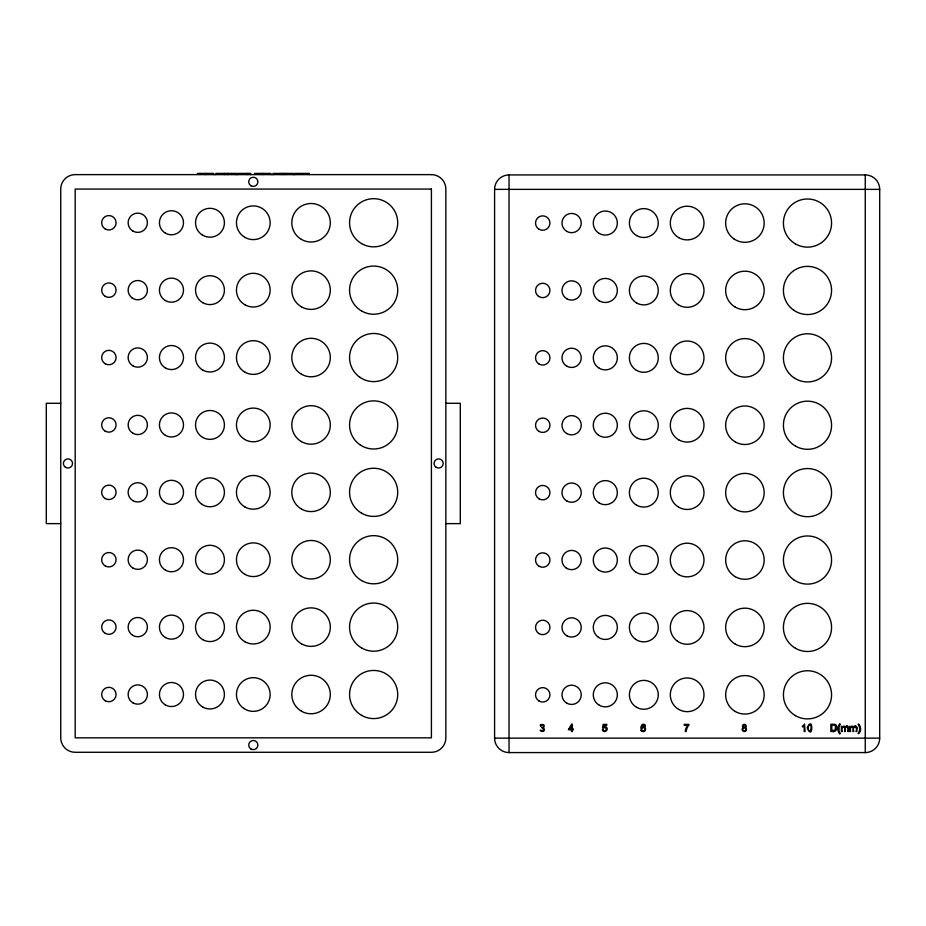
<?xml version="1.0" encoding="UTF-8"?>
<svg xmlns="http://www.w3.org/2000/svg" width="926" height="926" viewBox="0 0 926 926"><rect width="100%" height="100%" fill="white"/><g stroke="black" fill="none" stroke-linecap="round" stroke-linejoin="round"><path stroke-width="1.39" d="M541.606 727.304C542.138 727.755 545.298 730.197 542.138 730.892C539.511 728.53 539.302 731.968 543.134 731.424C546.363 729.908 542.335 727.813 544.071 726.574C545.426 723.356 538.284 724.132 540.738 726.285A1.377 1.377 0 0 1 542.092 724.722A1.377 1.377 0 0 1 543.458 726.285A1.377 1.377 0 0 1 541.722 727.419M811.06 729.26L810.863 730.035M603.52 727.165L603.902 725.232L606.785 725.232L606.785 724.387L603.196 724.387L602.502 728.091L603.335 728.195A1.609 1.609 0 0 1 605.882 728.23A1.609 1.609 0 0 1 605.303 730.683A1.609 1.609 0 0 1 603.046 729.584M603.266 729.526L602.34 729.607A2.361 2.361 0 0 0 606.414 730.811A2.442 2.442 0 0 0 603.393 726.979M197.388 173.417L213.698 173.417L213.698 174.62M254.546 173.417L270.867 173.417L270.867 174.62M509.034 174.921L865.254 174.921A14.446 14.446 0 0 1 879.7 189.367L879.7 738.138A14.446 14.446 0 0 1 865.254 752.583L509.034 752.583A14.446 14.446 0 0 1 494.588 738.138L494.588 189.367A14.446 14.446 0 0 1 509.034 174.921L509.034 752.583M494.588 189.367L879.7 189.367M60.746 403.285L46.3 403.285L46.3 523.63L60.746 523.63M445.846 403.285L460.291 403.285L460.291 523.63L445.846 523.63M804.497 724.259L805.076 731.494L804.185 731.494L804.185 725.857A5.498 5.498 0 0 1 802.402 726.898L802.414 726.065A4.456 4.456 0 0 0 804.544 724.282M839.72 724.155L840.345 724.155L839.813 725.127A8.068 8.068 0 0 0 838.875 728.889M687.763 725.232L684.233 725.232L684.233 724.375L688.909 724.375L688.909 725.07A11.135 11.135 0 0 0 686.56 729.538A9.735 9.735 0 0 0 686.154 731.494L685.24 731.494A10.163 10.163 0 0 1 687.844 725.289M833.458 731.494L830.853 731.494L830.853 724.282L833.342 724.282A4.526 4.526 0 0 1 835.761 724.734M839.72 733.623L840.345 733.623A9.098 9.098 0 0 1 838.817 728.889M494.588 738.138L879.7 738.138M641.695 730.996L641.88 731.158A2.165 2.165 0 0 0 642.54 731.505L642.794 731.575A2.72 2.72 0 0 0 643.315 731.621A2.396 2.396 0 0 0 645.538 729.156L645.422 728.218A2.141 2.141 0 0 0 645.133 727.639A2.303 2.303 0 0 0 644.623 727.188A1.945 1.945 0 0 0 643.871 726.864A2.141 2.141 0 0 0 642.47 727.049A2.083 2.083 0 0 0 641.695 727.778L642.401 725.394L644.183 725.313A1.759 1.759 0 0 1 644.542 726.123L645.445 726.053L645.237 725.301A1.829 1.829 0 0 0 644.172 724.375L642.609 724.375A2.107 2.107 0 0 0 641.95 724.722L640.861 727.153L641.209 730.336M808.618 730.232L808.421 729.7A8.589 8.589 0 0 1 808.41 726.447L808.653 725.59A1.25 1.25 0 0 1 810.725 725.567L810.979 726.181A9.063 9.063 0 0 1 811.014 729.26M835.46 726.1L835.275 729.954L831.814 730.649L831.814 725.139L833.331 725.139A3.067 3.067 0 0 1 835.68 725.845M865.254 174.921L865.254 752.583M856.863 727.905L856.863 731.494L855.971 731.494C858.518 725.648 851.55 725.637 853.772 731.494L852.881 731.494C855.057 725.255 848.702 725.903 850.658 731.494L849.779 731.494L849.779 726.273L850.566 727.003M848.459 727.905L848.459 731.494L847.579 731.494C850.01 725.567 843.181 725.671 845.369 731.494L844.489 731.494C846.619 725.255 840.368 725.868 842.266 731.494L841.375 731.494L841.375 726.273L842.174 727.003M309.238 174.62L309.238 173.417L294.63 173.417L294.63 174.62M293.287 174.62L293.287 173.417L273.031 173.417L273.031 174.62M284.976 173.417L284.976 174.62M281.886 173.417L281.886 174.62M262.741 173.417L262.741 174.62M250.691 174.62L250.691 173.417L237.16 173.417L237.16 174.62M247.821 173.417L247.821 174.62M236.13 174.62L236.13 173.417L215.874 173.417L215.874 174.62M227.819 173.417L227.819 174.62M224.729 173.417L224.729 174.62M205.584 173.417L205.584 174.62M810.782 730.348A1.296 1.296 0 0 1 808.606 730.348M743.242 727.674A1.829 1.829 0 0 1 742.941 724.965A1.829 1.829 0 0 1 745.662 724.954A1.829 1.829 0 0 1 745.384 727.662M745.384 727.489A2.141 2.141 0 0 1 745.928 730.73A2.141 2.141 0 0 1 742.652 730.707A2.141 2.141 0 0 1 743.242 727.477M641.521 731.112A2.396 2.396 0 0 1 641 730.394M835.622 724.965A3.854 3.854 0 0 1 833.481 731.748M859.976 731.447A9.086 9.086 0 0 1 858.761 733.623L858.113 733.623A9.098 9.098 0 0 0 859.652 728.889A8.195 8.195 0 0 0 858.68 725.127L858.113 724.155L858.749 724.155A7.639 7.639 0 0 1 860.231 731.528M850.705 727.072A1.725 1.725 0 0 1 853.714 727.014A1.991 1.991 0 0 1 855.242 726.111M855.254 725.938A1.84 1.84 0 0 1 856.967 727.917M842.301 727.072A1.725 1.725 0 0 1 845.322 727.014A1.991 1.991 0 0 1 846.839 726.111M846.862 725.938A1.84 1.84 0 0 1 848.563 727.917M839.488 733.786A7.964 7.964 0 0 1 839.581 724.051M807.345 727.778C813.167 742.177 813.306 713.923 807.345 727.778M571.481 725.706L569.224 728.959L571.481 728.959L571.481 725.706M571.643 724.282L568.356 729.769L571.481 729.769L571.481 731.494L572.372 731.494L572.372 729.769L573.344 729.769L573.344 728.959L572.372 728.959L572.372 724.282L571.643 724.282M431.412 174.62L75.18 174.62A14.446 14.446 0 0 0 60.746 189.066L60.746 737.837A14.446 14.446 0 0 0 75.18 752.282L431.412 752.282A14.446 14.446 0 0 0 445.846 737.837L445.846 189.066A14.446 14.446 0 0 0 431.412 174.62M431.412 189.066L75.18 189.066L75.18 737.837L431.412 737.837L431.412 189.066M743.555 730.707A1.493 1.493 0 0 0 745.8 729.445A1.493 1.493 0 0 0 743.59 728.125A1.493 1.493 0 0 0 743.555 730.707M743.705 727.118A1.169 1.169 0 0 0 745.476 726.134A1.169 1.169 0 0 0 743.74 725.093A1.169 1.169 0 0 0 743.705 727.118M642.424 730.591A1.597 1.597 0 0 0 644.878 729.318A1.597 1.597 0 0 0 642.551 727.824A1.597 1.597 0 0 0 642.424 730.591M539.117 229.312A7.223 7.223 0 0 0 549.951 223.062A7.223 7.223 0 0 0 539.117 216.811A7.223 7.223 0 0 0 539.117 229.312M599.296 233.479A12.038 12.038 0 0 0 617.341 223.062A12.038 12.038 0 0 0 599.296 212.633A12.038 12.038 0 0 0 599.296 233.479M566.805 231.396A9.63 9.63 0 0 0 581.239 223.062A9.63 9.63 0 0 0 566.805 214.716A9.63 9.63 0 0 0 566.805 231.396M636.602 235.563A14.446 14.446 0 0 0 658.259 223.062A14.446 14.446 0 0 0 636.602 210.549A14.446 14.446 0 0 0 636.602 235.563M678.723 237.646A16.853 16.853 0 0 0 703.992 223.062A16.853 16.853 0 0 0 678.723 208.466A16.853 16.853 0 0 0 678.723 237.646M733.82 238.804A19.261 19.261 0 0 0 764.089 224.786A19.261 19.261 0 0 0 736.818 205.584A19.261 19.261 0 0 0 733.82 238.804M795.457 243.908A24.064 24.064 0 0 0 831.56 223.062A24.064 24.064 0 0 0 795.457 202.215A24.064 24.064 0 0 0 795.457 243.908M538.573 296.355A7.223 7.223 0 0 0 549.917 291.1A7.223 7.223 0 0 0 539.696 283.9A7.223 7.223 0 0 0 538.573 296.355M599.296 300.881A12.038 12.038 0 0 0 617.341 290.451A12.038 12.038 0 0 0 599.296 280.034A12.038 12.038 0 0 0 599.296 300.881M566.805 298.785A9.63 9.63 0 0 0 581.239 290.451A9.63 9.63 0 0 0 566.805 282.117A9.63 9.63 0 0 0 566.805 298.785M636.602 302.964A14.446 14.446 0 0 0 658.259 290.451A14.446 14.446 0 0 0 636.602 277.95A14.446 14.446 0 0 0 636.602 302.964M678.723 305.048A16.853 16.853 0 0 0 703.992 290.451A16.853 16.853 0 0 0 678.723 275.867A16.853 16.853 0 0 0 678.723 305.048M735.279 307.131A19.261 19.261 0 0 0 764.17 290.451A19.261 19.261 0 0 0 735.279 273.772A19.261 19.261 0 0 0 735.279 307.131M793.628 310.129A24.064 24.064 0 0 0 831.467 292.616A24.064 24.064 0 0 0 797.379 268.609A24.064 24.064 0 0 0 793.628 310.129M539.117 364.103A7.223 7.223 0 0 0 549.951 357.853A7.223 7.223 0 0 0 539.117 351.591A7.223 7.223 0 0 0 539.117 364.103M599.296 368.27A12.038 12.038 0 0 0 617.341 357.853A12.038 12.038 0 0 0 599.296 347.424A12.038 12.038 0 0 0 599.296 368.27M566.805 366.187A9.63 9.63 0 0 0 581.239 357.853A9.63 9.63 0 0 0 566.805 349.507A9.63 9.63 0 0 0 566.805 366.187M635.502 369.659A14.446 14.446 0 0 0 658.201 359.149A14.446 14.446 0 0 0 637.748 344.738A14.446 14.446 0 0 0 635.502 369.659M677.438 371.627A16.853 16.853 0 0 0 703.922 359.357A16.853 16.853 0 0 0 680.066 342.562A16.853 16.853 0 0 0 677.438 371.627M735.279 374.521A19.261 19.261 0 0 0 764.17 357.853A19.261 19.261 0 0 0 735.279 341.173A19.261 19.261 0 0 0 735.279 374.521M793.628 377.53A24.064 24.064 0 0 0 831.467 360.006A24.064 24.064 0 0 0 797.379 336.011A24.064 24.064 0 0 0 793.628 377.53M539.117 431.493A7.223 7.223 0 0 0 549.951 425.242A7.223 7.223 0 0 0 539.117 418.992A7.223 7.223 0 0 0 539.117 431.493M598.381 435.081A12.038 12.038 0 0 0 617.295 426.319A12.038 12.038 0 0 0 600.256 414.316A12.038 12.038 0 0 0 598.381 435.081M566.805 433.576A9.63 9.63 0 0 0 581.239 425.242A9.63 9.63 0 0 0 566.805 416.908A9.63 9.63 0 0 0 566.805 433.576M636.602 437.743A14.446 14.446 0 0 0 658.259 425.242A14.446 14.446 0 0 0 636.602 412.73A14.446 14.446 0 0 0 636.602 437.743M678.723 439.827A16.853 16.853 0 0 0 703.992 425.242A16.853 16.853 0 0 0 678.723 410.646A16.853 16.853 0 0 0 678.723 439.827M735.279 441.922A19.261 19.261 0 0 0 764.17 425.242A19.261 19.261 0 0 0 735.279 408.563A19.261 19.261 0 0 0 735.279 441.922M795.457 446.089A24.064 24.064 0 0 0 831.56 425.242A24.064 24.064 0 0 0 795.457 404.396A24.064 24.064 0 0 0 795.457 446.089M539.117 498.894A7.223 7.223 0 0 0 549.951 492.632A7.223 7.223 0 0 0 539.117 486.381A7.223 7.223 0 0 0 539.117 498.894M599.296 503.061A12.038 12.038 0 0 0 617.341 492.632A12.038 12.038 0 0 0 599.296 482.214A12.038 12.038 0 0 0 599.296 503.061M566.805 500.978A9.63 9.63 0 0 0 581.239 492.632A9.63 9.63 0 0 0 566.805 484.298A9.63 9.63 0 0 0 566.805 500.978M636.602 505.145A14.446 14.446 0 0 0 658.259 492.632A14.446 14.446 0 0 0 636.602 480.131A14.446 14.446 0 0 0 636.602 505.145M678.723 507.228A16.853 16.853 0 0 0 703.992 492.632A16.853 16.853 0 0 0 678.723 478.048A16.853 16.853 0 0 0 678.723 507.228M735.279 509.312A19.261 19.261 0 0 0 764.17 492.632A19.261 19.261 0 0 0 735.279 475.964A19.261 19.261 0 0 0 735.279 509.312M795.457 513.479A24.064 24.064 0 0 0 831.56 492.632A24.064 24.064 0 0 0 795.457 471.785A24.064 24.064 0 0 0 795.457 513.479M539.117 566.284A7.223 7.223 0 0 0 549.951 560.033A7.223 7.223 0 0 0 539.117 553.771A7.223 7.223 0 0 0 539.117 566.284M598.381 569.872A12.038 12.038 0 0 0 617.295 561.11A12.038 12.038 0 0 0 600.256 549.106A12.038 12.038 0 0 0 598.381 569.872M566.064 567.904A9.63 9.63 0 0 0 581.204 560.89A9.63 9.63 0 0 0 567.569 551.294A9.63 9.63 0 0 0 566.064 567.904M635.502 571.84A14.446 14.446 0 0 0 658.201 561.33A14.446 14.446 0 0 0 637.748 546.919A14.446 14.446 0 0 0 635.502 571.84M678.723 574.618A16.853 16.853 0 0 0 703.992 560.033A16.853 16.853 0 0 0 678.723 545.437A16.853 16.853 0 0 0 678.723 574.618M735.279 576.701A19.261 19.261 0 0 0 764.17 560.033A19.261 19.261 0 0 0 735.279 543.354A19.261 19.261 0 0 0 735.279 576.701M793.628 579.711A24.064 24.064 0 0 0 831.467 562.198A24.064 24.064 0 0 0 797.379 538.191A24.064 24.064 0 0 0 793.628 579.711M539.117 633.673A7.223 7.223 0 0 0 549.951 627.423A7.223 7.223 0 0 0 539.117 621.172A7.223 7.223 0 0 0 539.117 633.673M598.381 637.262A12.038 12.038 0 0 0 617.295 628.499A12.038 12.038 0 0 0 600.256 616.508A12.038 12.038 0 0 0 598.381 637.262M566.805 635.757A9.63 9.63 0 0 0 581.239 627.423A9.63 9.63 0 0 0 566.805 619.089A9.63 9.63 0 0 0 566.805 635.757M635.502 639.229A14.446 14.446 0 0 0 658.201 628.719A14.446 14.446 0 0 0 637.748 614.32A14.446 14.446 0 0 0 635.502 639.229M677.438 641.197A16.853 16.853 0 0 0 703.922 628.939A16.853 16.853 0 0 0 680.066 612.132A16.853 16.853 0 0 0 677.438 641.197M735.279 644.102A19.261 19.261 0 0 0 764.17 627.423A19.261 19.261 0 0 0 735.279 610.743A19.261 19.261 0 0 0 735.279 644.102M795.457 648.269A24.064 24.064 0 0 0 831.56 627.423A24.064 24.064 0 0 0 795.457 606.576A24.064 24.064 0 0 0 795.457 648.269M539.117 701.075A7.223 7.223 0 0 0 549.951 694.813A7.223 7.223 0 0 0 539.117 688.562A7.223 7.223 0 0 0 539.117 701.075M599.296 705.242A12.038 12.038 0 0 0 617.341 694.813A12.038 12.038 0 0 0 599.296 684.395A12.038 12.038 0 0 0 599.296 705.242M566.805 703.158A9.63 9.63 0 0 0 581.239 694.813A9.63 9.63 0 0 0 566.805 686.479A9.63 9.63 0 0 0 566.805 703.158M636.602 707.325A14.446 14.446 0 0 0 658.259 694.813A14.446 14.446 0 0 0 636.602 682.312A14.446 14.446 0 0 0 636.602 707.325M678.723 709.409A16.853 16.853 0 0 0 703.992 694.813A16.853 16.853 0 0 0 678.723 680.228A16.853 16.853 0 0 0 678.723 709.409M735.279 711.492A19.261 19.261 0 0 0 764.17 694.813A19.261 19.261 0 0 0 735.279 678.145A19.261 19.261 0 0 0 735.279 711.492M795.457 715.659A24.064 24.064 0 0 0 831.56 694.813A24.064 24.064 0 0 0 795.457 673.978A24.064 24.064 0 0 0 795.457 715.659M250.9 185.744A4.584 4.584 0 0 0 257.879 181.971A4.584 4.584 0 0 0 251.12 177.804A4.584 4.584 0 0 0 250.9 185.744M65.387 467.248A4.584 4.584 0 0 0 72.529 463.787A4.584 4.584 0 0 0 65.966 459.331A4.584 4.584 0 0 0 65.387 467.248M250.726 748.856A4.584 4.584 0 0 0 257.868 745.395A4.584 4.584 0 0 0 251.293 740.939A4.584 4.584 0 0 0 250.726 748.856M436.227 467.364A4.584 4.584 0 0 0 443.207 463.579A4.584 4.584 0 0 0 436.447 459.423A4.584 4.584 0 0 0 436.227 467.364M105.275 229.011A7.223 7.223 0 0 0 116.097 222.761A7.223 7.223 0 0 0 105.275 216.51A7.223 7.223 0 0 0 105.275 229.011M165.441 233.178A12.038 12.038 0 0 0 183.498 222.761A12.038 12.038 0 0 0 165.441 212.332A12.038 12.038 0 0 0 165.441 233.178M132.95 231.095A9.63 9.63 0 0 0 147.396 222.761A9.63 9.63 0 0 0 132.95 214.415A9.63 9.63 0 0 0 132.95 231.095M202.748 235.262A14.446 14.446 0 0 0 224.416 222.761A14.446 14.446 0 0 0 202.748 210.248A14.446 14.446 0 0 0 202.748 235.262M244.869 237.345A16.853 16.853 0 0 0 270.149 222.761A16.853 16.853 0 0 0 244.869 208.165A16.853 16.853 0 0 0 244.869 237.345M301.436 239.429A19.261 19.261 0 0 0 330.316 222.761A19.261 19.261 0 0 0 301.436 206.081A19.261 19.261 0 0 0 301.436 239.429M361.603 243.607A24.064 24.064 0 0 0 397.717 222.761A24.064 24.064 0 0 0 361.603 201.914A24.064 24.064 0 0 0 361.603 243.607M105.275 296.401A7.223 7.223 0 0 0 116.097 290.151A7.223 7.223 0 0 0 105.275 283.9A7.223 7.223 0 0 0 105.275 296.401M165.441 300.58A12.038 12.038 0 0 0 183.498 290.151A12.038 12.038 0 0 0 165.441 279.733A12.038 12.038 0 0 0 165.441 300.58M132.221 298.022A9.63 9.63 0 0 0 147.35 291.019A9.63 9.63 0 0 0 133.714 281.411A9.63 9.63 0 0 0 132.221 298.022M202.748 302.663A14.446 14.446 0 0 0 224.416 290.151A14.446 14.446 0 0 0 202.748 277.65A14.446 14.446 0 0 0 202.748 302.663M244.869 304.747A16.853 16.853 0 0 0 270.149 290.151A16.853 16.853 0 0 0 244.869 275.566A16.853 16.853 0 0 0 244.869 304.747M301.436 306.83A19.261 19.261 0 0 0 330.316 290.151A19.261 19.261 0 0 0 301.436 273.471A19.261 19.261 0 0 0 301.436 306.83M361.603 310.997A24.064 24.064 0 0 0 397.717 290.151A24.064 24.064 0 0 0 361.603 269.304A24.064 24.064 0 0 0 361.603 310.997M105.275 363.802A7.223 7.223 0 0 0 116.097 357.552A7.223 7.223 0 0 0 105.275 351.29A7.223 7.223 0 0 0 105.275 363.802M165.441 367.969A12.038 12.038 0 0 0 183.498 357.552A12.038 12.038 0 0 0 165.441 347.123A12.038 12.038 0 0 0 165.441 367.969M132.95 365.886A9.63 9.63 0 0 0 147.396 357.552A9.63 9.63 0 0 0 132.95 349.206A9.63 9.63 0 0 0 132.95 365.886M202.748 370.053A14.446 14.446 0 0 0 224.416 357.552A14.446 14.446 0 0 0 202.748 345.039A14.446 14.446 0 0 0 202.748 370.053M244.869 372.136A16.853 16.853 0 0 0 270.149 357.552A16.853 16.853 0 0 0 244.869 342.956A16.853 16.853 0 0 0 244.869 372.136M301.436 374.22A19.261 19.261 0 0 0 330.316 357.552A19.261 19.261 0 0 0 301.436 340.872A19.261 19.261 0 0 0 301.436 374.22M359.786 377.229A24.064 24.064 0 0 0 397.613 359.705A24.064 24.064 0 0 0 363.524 335.71A24.064 24.064 0 0 0 359.786 377.229M104.719 430.845A7.223 7.223 0 0 0 116.074 425.59A7.223 7.223 0 0 0 105.842 418.39A7.223 7.223 0 0 0 104.719 430.845M165.441 435.359A12.038 12.038 0 0 0 183.498 424.941A12.038 12.038 0 0 0 165.441 414.512A12.038 12.038 0 0 0 165.441 435.359M132.95 433.275A9.63 9.63 0 0 0 147.396 424.941A9.63 9.63 0 0 0 132.95 416.607A9.63 9.63 0 0 0 132.95 433.275M202.748 437.442A14.446 14.446 0 0 0 224.416 424.941A14.446 14.446 0 0 0 202.748 412.429A14.446 14.446 0 0 0 202.748 437.442M244.869 439.526A16.853 16.853 0 0 0 270.149 424.941A16.853 16.853 0 0 0 244.869 410.345A16.853 16.853 0 0 0 244.869 439.526M301.436 441.621A19.261 19.261 0 0 0 330.316 424.941A19.261 19.261 0 0 0 301.436 408.262A19.261 19.261 0 0 0 301.436 441.621M359.786 444.619A24.064 24.064 0 0 0 397.613 427.106A24.064 24.064 0 0 0 363.524 403.099A24.064 24.064 0 0 0 359.786 444.619M105.275 498.593A7.223 7.223 0 0 0 116.097 492.331A7.223 7.223 0 0 0 105.275 486.081A7.223 7.223 0 0 0 105.275 498.593M164.527 502.17A12.038 12.038 0 0 0 183.452 493.419A12.038 12.038 0 0 0 166.402 481.416A12.038 12.038 0 0 0 164.527 502.17M132.95 500.677A9.63 9.63 0 0 0 147.396 492.331A9.63 9.63 0 0 0 132.95 483.997A9.63 9.63 0 0 0 132.95 500.677M201.66 504.138A14.446 14.446 0 0 0 224.358 493.627A14.446 14.446 0 0 0 203.905 479.228A14.446 14.446 0 0 0 201.66 504.138M244.869 506.927A16.853 16.853 0 0 0 270.149 492.331A16.853 16.853 0 0 0 244.869 477.747A16.853 16.853 0 0 0 244.869 506.927M301.436 509.011A19.261 19.261 0 0 0 330.316 492.331A19.261 19.261 0 0 0 301.436 475.663A19.261 19.261 0 0 0 301.436 509.011M361.603 513.178A24.064 24.064 0 0 0 397.717 492.331A24.064 24.064 0 0 0 361.603 471.484A24.064 24.064 0 0 0 361.603 513.178M105.275 565.983A7.223 7.223 0 0 0 116.097 559.732A7.223 7.223 0 0 0 105.275 553.47A7.223 7.223 0 0 0 105.275 565.983M165.441 570.15A12.038 12.038 0 0 0 183.498 559.732A12.038 12.038 0 0 0 165.441 549.303A12.038 12.038 0 0 0 165.441 570.15M132.95 568.066A9.63 9.63 0 0 0 147.396 559.732A9.63 9.63 0 0 0 132.95 551.387A9.63 9.63 0 0 0 132.95 568.066M202.748 572.233A14.446 14.446 0 0 0 224.416 559.732A14.446 14.446 0 0 0 202.748 547.22A14.446 14.446 0 0 0 202.748 572.233M244.869 574.317A16.853 16.853 0 0 0 270.149 559.732A16.853 16.853 0 0 0 244.869 545.136A16.853 16.853 0 0 0 244.869 574.317M301.436 576.4A19.261 19.261 0 0 0 330.316 559.732A19.261 19.261 0 0 0 301.436 543.053A19.261 19.261 0 0 0 301.436 576.4M361.603 580.579A24.064 24.064 0 0 0 397.717 559.732A24.064 24.064 0 0 0 361.603 538.886A24.064 24.064 0 0 0 361.603 580.579M105.275 633.372A7.223 7.223 0 0 0 116.097 627.122A7.223 7.223 0 0 0 105.275 620.871A7.223 7.223 0 0 0 105.275 633.372M165.441 637.539A12.038 12.038 0 0 0 183.498 627.122A12.038 12.038 0 0 0 165.441 616.704A12.038 12.038 0 0 0 165.441 637.539M132.95 635.456A9.63 9.63 0 0 0 147.396 627.122A9.63 9.63 0 0 0 132.95 618.788A9.63 9.63 0 0 0 132.95 635.456M202.748 639.635A14.446 14.446 0 0 0 224.416 627.122A14.446 14.446 0 0 0 202.748 614.621A14.446 14.446 0 0 0 202.748 639.635M244.869 641.718A16.853 16.853 0 0 0 270.149 627.122A16.853 16.853 0 0 0 244.869 612.526A16.853 16.853 0 0 0 244.869 641.718M301.436 643.802A19.261 19.261 0 0 0 330.316 627.122A19.261 19.261 0 0 0 301.436 610.442A19.261 19.261 0 0 0 301.436 643.802M361.603 647.968A24.064 24.064 0 0 0 397.717 627.122A24.064 24.064 0 0 0 361.603 606.275A24.064 24.064 0 0 0 361.603 647.968M105.275 700.774A7.223 7.223 0 0 0 116.097 694.512A7.223 7.223 0 0 0 105.275 688.261A7.223 7.223 0 0 0 105.275 700.774M165.441 704.941A12.038 12.038 0 0 0 183.498 694.512A12.038 12.038 0 0 0 165.441 684.094A12.038 12.038 0 0 0 165.441 704.941M132.95 702.857A9.63 9.63 0 0 0 147.396 694.512A9.63 9.63 0 0 0 132.95 686.178A9.63 9.63 0 0 0 132.95 702.857M202.748 707.024A14.446 14.446 0 0 0 224.416 694.512A14.446 14.446 0 0 0 202.748 682.011A14.446 14.446 0 0 0 202.748 707.024M243.596 708.297A16.853 16.853 0 0 0 270.079 696.028A16.853 16.853 0 0 0 246.212 679.233A16.853 16.853 0 0 0 243.596 708.297M301.436 711.191A19.261 19.261 0 0 0 330.316 694.512A19.261 19.261 0 0 0 301.436 677.844A19.261 19.261 0 0 0 301.436 711.191M361.603 715.358A24.064 24.064 0 0 0 397.717 694.512A24.064 24.064 0 0 0 361.603 673.677A24.064 24.064 0 0 0 361.603 715.358"/></g></svg>
